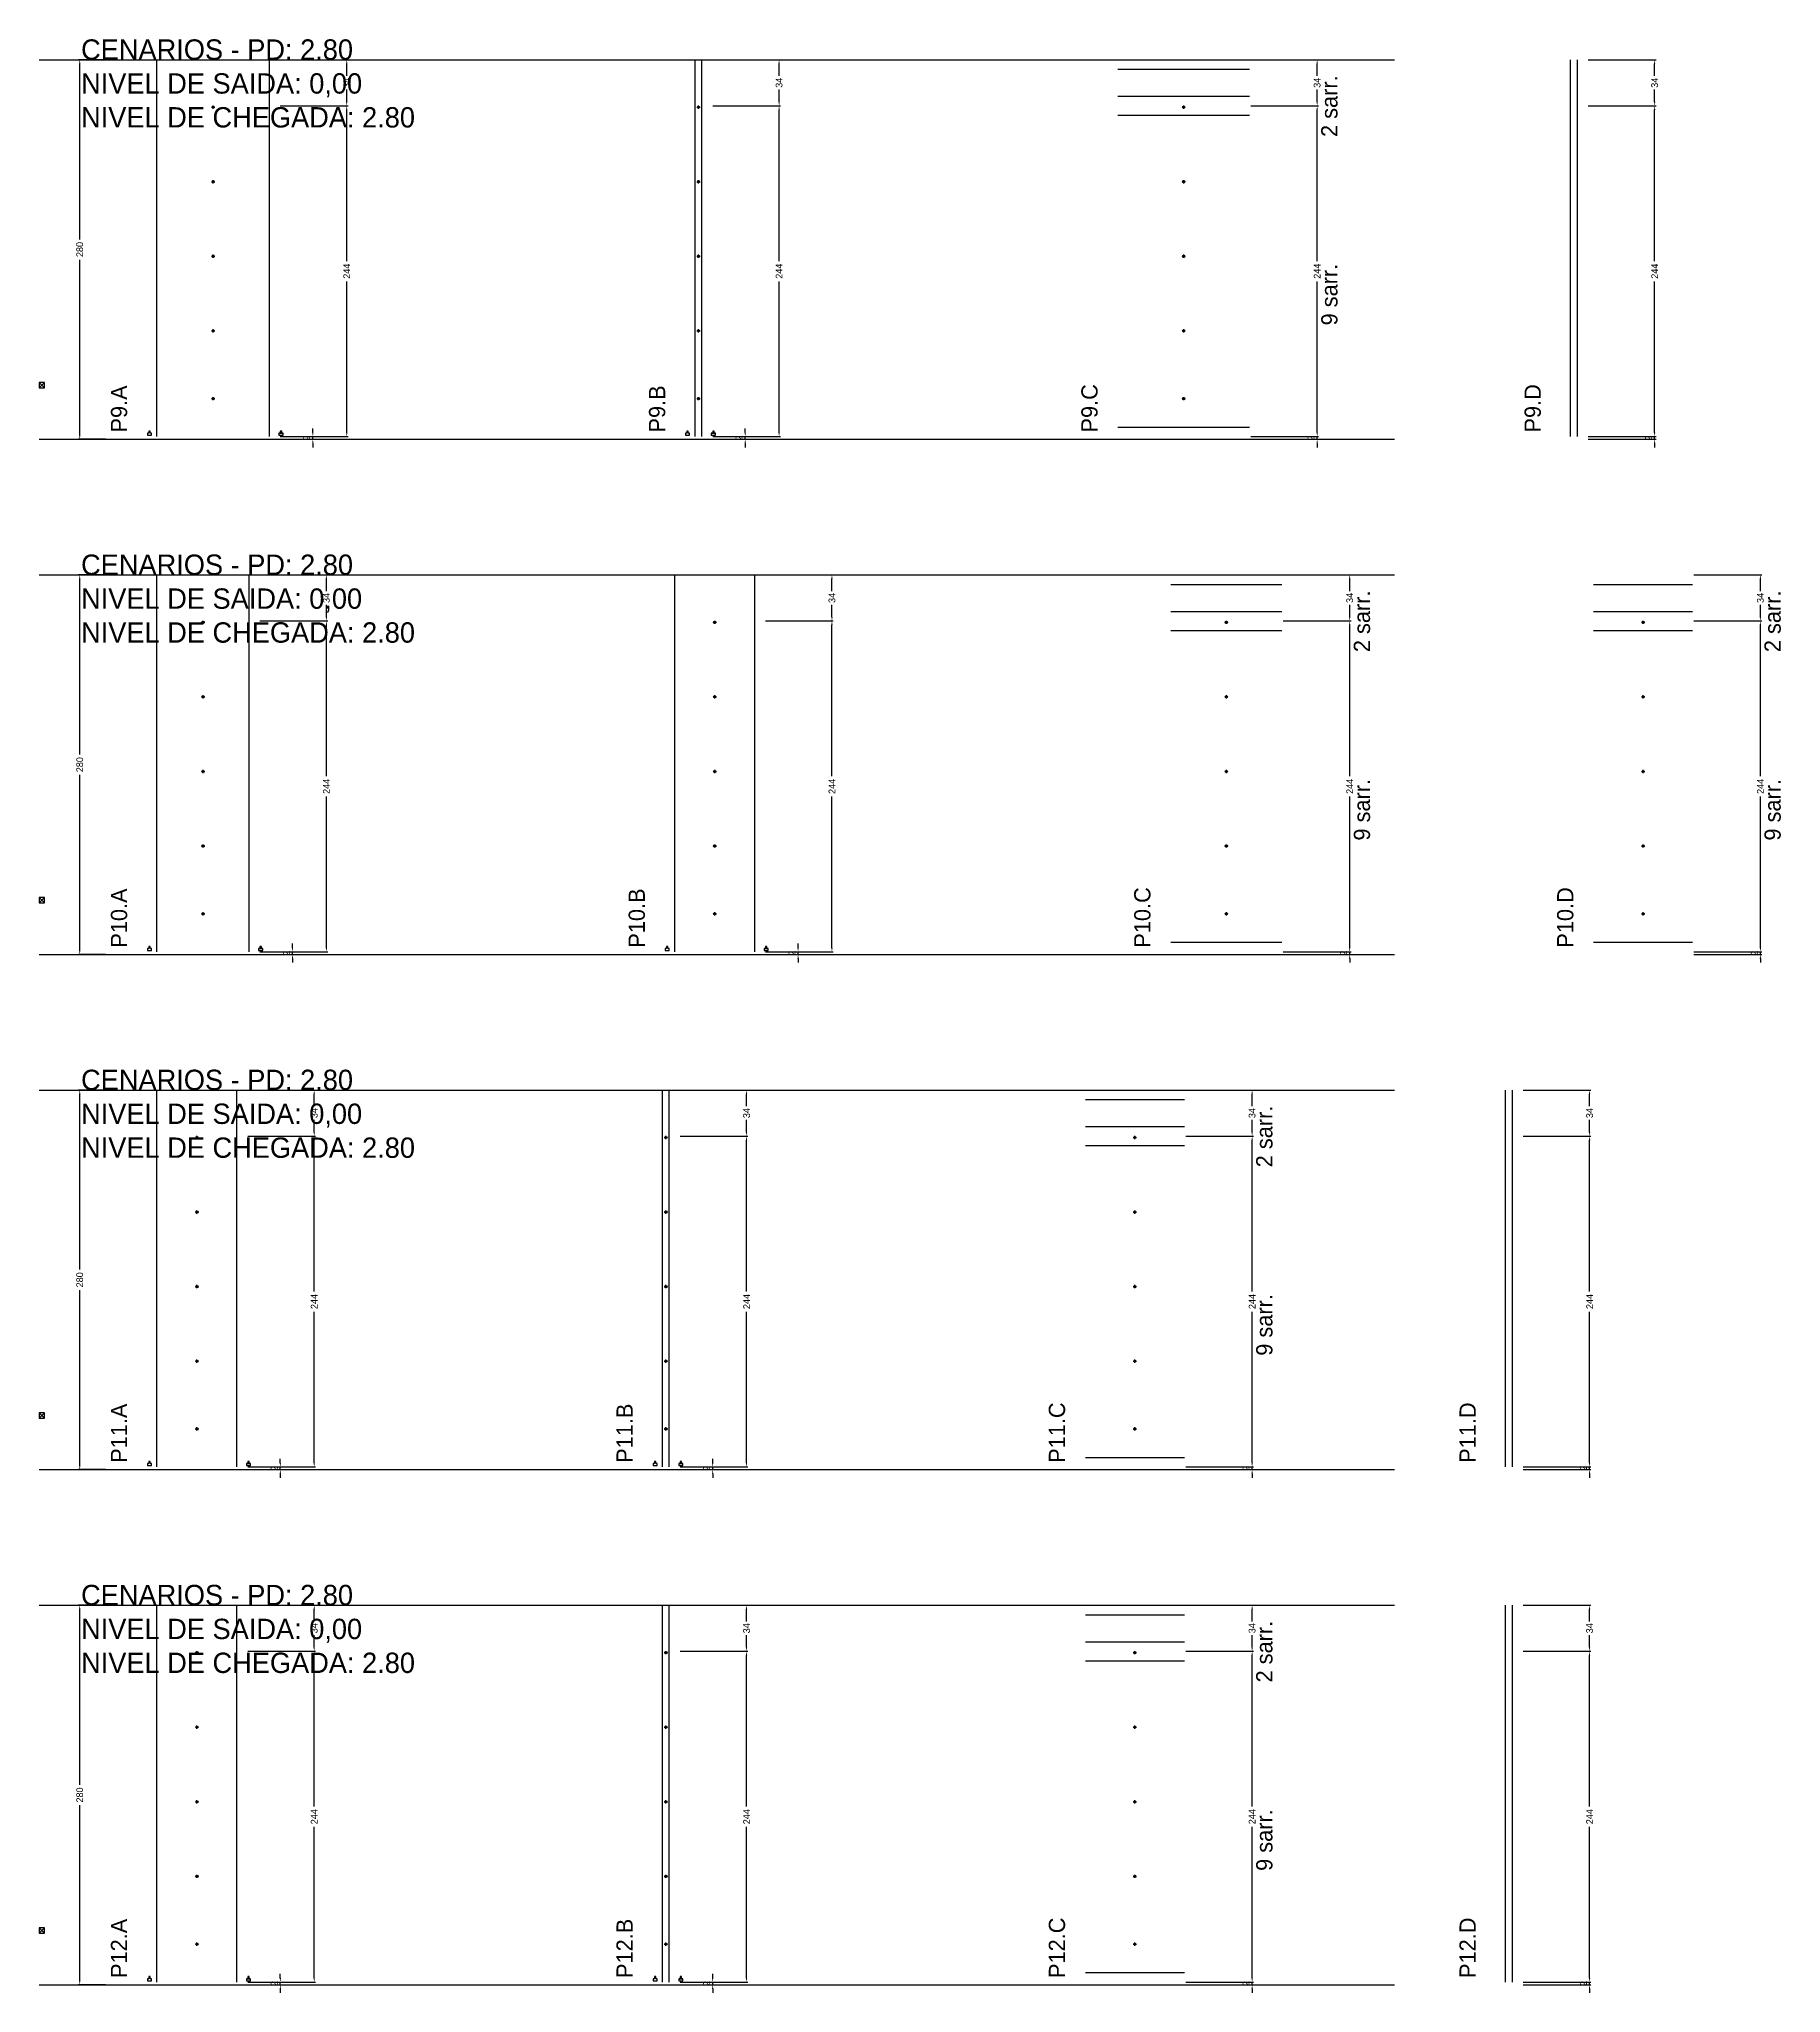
# Model space of a CAD drawing. Header units: centimetres. Extents: x -7000 to 4307, y -13306 to 295.
# Drawn here: x -7000 to -5715, y -4566 to -3125 of the extents above; entities that cross this region are included whole.
import ezdxf

# ---------------------------------------------------------------- set-up
doc = ezdxf.new("R2010")
doc.units = ezdxf.units.CM
doc.linetypes.add('DASHED', pattern=[2, -2])
for name, color, linetype in [('COTA', 241, 'Continuous'), ('COTAS FURACAO', 16, 'Continuous'), ('NOMENCLATURA', 7, 'Continuous'), ('Nível', 160, 'Continuous'), ('SARR_2.2x7', 40, 'Continuous')]:
    doc.layers.add(name, color=color, linetype=linetype)
doc.dimstyles.new('PAINEL-NOVA', dxfattribs={"dimtxt": 5, "dimasz": 3, "dimexe": 1, "dimexo": 1, "dimgap": 1, "dimtad": 1, "dimcen": 2.5, "dimazin": 3, "dimtfac": 1, "dimtmove": 0, "dimatfit": 3})

# ---------------------------------------------------------------- blocks, each defined once
blk = doc.blocks.new('_CLOSEDFILLED')
at = {"color": 0, "linetype": 'BYBLOCK'}
blk.add_solid([(-1, 0.16), (0, 0), (-1, -0.16)], dxfattribs=at)
blk = doc.blocks.new('*D273')
for p, q in [((-6951, -3140), (-6971, -3140)), ((-6970, -3272.5), (-6970, -3143)), ((-6970, -3417), (-6970, -3287.5)), ((-6951, -3420), (-6971, -3420))]:
    blk.add_line(p, q)
at = {"layer": 'Defpoints'}
for p in [(-6950, -3140), (-6970, -3420), (-6950, -3420)]:
    blk.add_point(p, dxfattribs=at)
at = {"layer": 'COTA', "xscale": 3, "yscale": 3}
for p, rotation in [((-6970, -3140), 90), ((-6970, -3420), 270)]:
    blk.add_blockref('_CLOSEDFILLED', p, dxfattribs=dict(at, rotation=rotation))
at = {"layer": 'COTA', "insert": (-6970, -3280), "char_height": 5, "attachment_point": 5, "rotation": 90}
blk.add_mtext('280', dxfattribs=at)
blk = doc.blocks.new('MULDURA')
at = {"layer": 'Paineis'}
for p, q in [((0, 0), (4, 4)), ((4, 0), (0, 4))]:
    blk.add_line(p, q, dxfattribs=at)
blk.add_lwpolyline([(0, 0), (4, 0), (4, 4), (0, 4)], close=True, dxfattribs=at)
blk = doc.blocks.new('*D275')
for p, q in [((-6822, -3174), (-6772, -3174)), ((-6773, -3288.5), (-6773, -3177)), ((-6773, -3415), (-6773, -3303.5)), ((-6822, -3418), (-6772, -3418))]:
    blk.add_line(p, q)
at = {"layer": 'Defpoints'}
for p in [(-6823, -3174), (-6823, -3418), (-6773, -3418)]:
    blk.add_point(p, dxfattribs=at)
at = {"layer": 'COTA', "xscale": 3, "yscale": 3}
for p, rotation in [((-6773, -3174), 90), ((-6773, -3418), 270)]:
    blk.add_blockref('_CLOSEDFILLED', p, dxfattribs=dict(at, rotation=rotation))
at = {"layer": 'COTA', "insert": (-6773, -3296), "char_height": 5, "attachment_point": 5, "rotation": 90}
blk.add_mtext('244', dxfattribs=at)
blk = doc.blocks.new('*D276')
for p, q in [((-6822, -3140), (-6772, -3140)), ((-6773, -3152), (-6773, -3143)), ((-6773, -3171), (-6773, -3162)), ((-6822, -3174), (-6772, -3174))]:
    blk.add_line(p, q)
at = {"layer": 'Defpoints'}
for p in [(-6823, -3140), (-6823, -3174), (-6773, -3174)]:
    blk.add_point(p, dxfattribs=at)
at = {"layer": 'COTA', "xscale": 3, "yscale": 3}
for p, rotation in [((-6773, -3140), 90), ((-6773, -3174), 270)]:
    blk.add_blockref('_CLOSEDFILLED', p, dxfattribs=dict(at, rotation=rotation))
at = {"layer": 'COTA', "insert": (-6773, -3157), "char_height": 5, "attachment_point": 5, "rotation": 90}
blk.add_mtext('34', dxfattribs=at)
blk = doc.blocks.new('SLIPTEE')
at = {"layer": 'Paineis'}
blk.add_lwpolyline([(0, 0), (3, 0), (3, 1.5), (2, 1.5), (2, 3), (1, 3), (1, 1.5), (0, 1.5)], close=True, dxfattribs=at)
blk = doc.blocks.new('SLIPTDD')
at = {"layer": 'Paineis'}
blk.add_line((0, 1.5), (3, 1.5), dxfattribs=at)
blk.add_lwpolyline([(0, 0), (3, 0), (3, 1.5), (2, 1.5), (2, 3), (1, 3), (1, 1.5), (0, 1.5)], close=True, dxfattribs=at)
blk = doc.blocks.new('furacao')
at = {"layer": 'COTAS FURACAO'}
for p, q in [((-1.2, 0), (1.2, 0)), ((0, -1.2), (0, 1.2))]:
    blk.add_line(p, q, dxfattribs=at)
blk.add_circle((0, 0), 0.8, dxfattribs=at)
blk = doc.blocks.new('*D278')
for p, q in [((-6503, -3174), (-6453, -3174)), ((-6454, -3288.5), (-6454, -3177)), ((-6454, -3415), (-6454, -3303.5)), ((-6503, -3418), (-6453, -3418))]:
    blk.add_line(p, q)
at = {"layer": 'Defpoints'}
for p in [(-6504, -3174), (-6504, -3418), (-6454, -3418)]:
    blk.add_point(p, dxfattribs=at)
at = {"layer": 'COTA', "xscale": 3, "yscale": 3}
for p, rotation in [((-6454, -3174), 90), ((-6454, -3418), 270)]:
    blk.add_blockref('_CLOSEDFILLED', p, dxfattribs=dict(at, rotation=rotation))
at = {"layer": 'COTA', "insert": (-6454, -3296), "char_height": 5, "attachment_point": 5, "rotation": 90}
blk.add_mtext('244', dxfattribs=at)
blk = doc.blocks.new('*D279')
for p, q in [((-6503, -3140), (-6453, -3140)), ((-6454, -3152), (-6454, -3143)), ((-6454, -3171), (-6454, -3162)), ((-6503, -3174), (-6453, -3174))]:
    blk.add_line(p, q)
at = {"layer": 'Defpoints'}
for p in [(-6504, -3140), (-6504, -3174), (-6454, -3174)]:
    blk.add_point(p, dxfattribs=at)
at = {"layer": 'COTA', "xscale": 3, "yscale": 3}
for p, rotation in [((-6454, -3140), 90), ((-6454, -3174), 270)]:
    blk.add_blockref('_CLOSEDFILLED', p, dxfattribs=dict(at, rotation=rotation))
at = {"layer": 'COTA', "insert": (-6454, -3157), "char_height": 5, "attachment_point": 5, "rotation": 90}
blk.add_mtext('34', dxfattribs=at)
blk = doc.blocks.new('*D281')
for p, q in [((-6106, -3174), (-6056, -3174)), ((-6057, -3288.5), (-6057, -3177)), ((-6057, -3415), (-6057, -3303.5)), ((-6106, -3418), (-6056, -3418))]:
    blk.add_line(p, q)
at = {"layer": 'Defpoints'}
for p in [(-6107, -3174), (-6107, -3418), (-6057, -3418)]:
    blk.add_point(p, dxfattribs=at)
at = {"layer": 'COTA', "xscale": 3, "yscale": 3}
for p, rotation in [((-6057, -3174), 90), ((-6057, -3418), 270)]:
    blk.add_blockref('_CLOSEDFILLED', p, dxfattribs=dict(at, rotation=rotation))
at = {"layer": 'COTA', "insert": (-6057, -3296), "char_height": 5, "attachment_point": 5, "rotation": 90}
blk.add_mtext('244', dxfattribs=at)
blk = doc.blocks.new('*D282')
for p, q in [((-6106, -3140), (-6056, -3140)), ((-6057, -3152), (-6057, -3143)), ((-6057, -3171), (-6057, -3162)), ((-6106, -3174), (-6056, -3174))]:
    blk.add_line(p, q)
at = {"layer": 'Defpoints'}
for p in [(-6107, -3140), (-6107, -3174), (-6057, -3174)]:
    blk.add_point(p, dxfattribs=at)
at = {"layer": 'COTA', "xscale": 3, "yscale": 3}
for p, rotation in [((-6057, -3140), 90), ((-6057, -3174), 270)]:
    blk.add_blockref('_CLOSEDFILLED', p, dxfattribs=dict(at, rotation=rotation))
at = {"layer": 'COTA', "insert": (-6057, -3157), "char_height": 5, "attachment_point": 5, "rotation": 90}
blk.add_mtext('34', dxfattribs=at)
blk = doc.blocks.new('*D284')
for p, q in [((-5857, -3174), (-5807, -3174)), ((-5808, -3288.5), (-5808, -3177)), ((-5808, -3415), (-5808, -3303.5)), ((-5857, -3418), (-5807, -3418))]:
    blk.add_line(p, q)
at = {"layer": 'Defpoints'}
for p in [(-5858, -3174), (-5858, -3418), (-5808, -3418)]:
    blk.add_point(p, dxfattribs=at)
at = {"layer": 'COTA', "xscale": 3, "yscale": 3}
for p, rotation in [((-5808, -3174), 90), ((-5808, -3418), 270)]:
    blk.add_blockref('_CLOSEDFILLED', p, dxfattribs=dict(at, rotation=rotation))
at = {"layer": 'COTA', "insert": (-5808, -3296), "char_height": 5, "attachment_point": 5, "rotation": 90}
blk.add_mtext('244', dxfattribs=at)
blk = doc.blocks.new('*D285')
for p, q in [((-5857, -3140), (-5807, -3140)), ((-5808, -3152), (-5808, -3143)), ((-5808, -3171), (-5808, -3162)), ((-5857, -3174), (-5807, -3174))]:
    blk.add_line(p, q)
at = {"layer": 'Defpoints'}
for p in [(-5858, -3140), (-5858, -3174), (-5808, -3174)]:
    blk.add_point(p, dxfattribs=at)
at = {"layer": 'COTA', "xscale": 3, "yscale": 3}
for p, rotation in [((-5808, -3140), 90), ((-5808, -3174), 270)]:
    blk.add_blockref('_CLOSEDFILLED', p, dxfattribs=dict(at, rotation=rotation))
at = {"layer": 'COTA', "insert": (-5808, -3157), "char_height": 5, "attachment_point": 5, "rotation": 90}
blk.add_mtext('34', dxfattribs=at)
blk = doc.blocks.new('*D307')
for p, q in [((-6951, -3520), (-6971, -3520)), ((-6970, -3652.5), (-6970, -3523)), ((-6970, -3797), (-6970, -3667.5)), ((-6951, -3800), (-6971, -3800))]:
    blk.add_line(p, q)
at = {"layer": 'Defpoints'}
for p in [(-6950, -3520), (-6970, -3800), (-6950, -3800)]:
    blk.add_point(p, dxfattribs=at)
at = {"layer": 'COTA', "xscale": 3, "yscale": 3}
for p, rotation in [((-6970, -3520), 90), ((-6970, -3800), 270)]:
    blk.add_blockref('_CLOSEDFILLED', p, dxfattribs=dict(at, rotation=rotation))
at = {"layer": 'COTA', "insert": (-6970, -3660), "char_height": 5, "attachment_point": 5, "rotation": 90}
blk.add_mtext('280', dxfattribs=at)
blk = doc.blocks.new('*D309')
for p, q in [((-6837, -3554), (-6787, -3554)), ((-6788, -3668.5), (-6788, -3557)), ((-6788, -3795), (-6788, -3683.5)), ((-6837, -3798), (-6787, -3798))]:
    blk.add_line(p, q)
at = {"layer": 'Defpoints'}
for p in [(-6838, -3554), (-6838, -3798), (-6788, -3798)]:
    blk.add_point(p, dxfattribs=at)
at = {"layer": 'COTA', "xscale": 3, "yscale": 3}
for p, rotation in [((-6788, -3554), 90), ((-6788, -3798), 270)]:
    blk.add_blockref('_CLOSEDFILLED', p, dxfattribs=dict(at, rotation=rotation))
at = {"layer": 'COTA', "insert": (-6788, -3676), "char_height": 5, "attachment_point": 5, "rotation": 90}
blk.add_mtext('244', dxfattribs=at)
blk = doc.blocks.new('*D310')
for p, q in [((-6837, -3520), (-6787, -3520)), ((-6788, -3532), (-6788, -3523)), ((-6788, -3551), (-6788, -3542)), ((-6837, -3554), (-6787, -3554))]:
    blk.add_line(p, q)
at = {"layer": 'Defpoints'}
for p in [(-6838, -3520), (-6838, -3554), (-6788, -3554)]:
    blk.add_point(p, dxfattribs=at)
at = {"layer": 'COTA', "xscale": 3, "yscale": 3}
for p, rotation in [((-6788, -3520), 90), ((-6788, -3554), 270)]:
    blk.add_blockref('_CLOSEDFILLED', p, dxfattribs=dict(at, rotation=rotation))
at = {"layer": 'COTA', "insert": (-6788, -3537), "char_height": 5, "attachment_point": 5, "rotation": 90}
blk.add_mtext('34', dxfattribs=at)
blk = doc.blocks.new('*D312')
for p, q in [((-6464, -3554), (-6414, -3554)), ((-6415, -3668.5), (-6415, -3557)), ((-6415, -3795), (-6415, -3683.5)), ((-6464, -3798), (-6414, -3798))]:
    blk.add_line(p, q)
at = {"layer": 'Defpoints'}
for p in [(-6465, -3554), (-6465, -3798), (-6415, -3798)]:
    blk.add_point(p, dxfattribs=at)
at = {"layer": 'COTA', "xscale": 3, "yscale": 3}
for p, rotation in [((-6415, -3554), 90), ((-6415, -3798), 270)]:
    blk.add_blockref('_CLOSEDFILLED', p, dxfattribs=dict(at, rotation=rotation))
at = {"layer": 'COTA', "insert": (-6415, -3676), "char_height": 5, "attachment_point": 5, "rotation": 90}
blk.add_mtext('244', dxfattribs=at)
blk = doc.blocks.new('*D313')
for p, q in [((-6464, -3520), (-6414, -3520)), ((-6415, -3532), (-6415, -3523)), ((-6415, -3551), (-6415, -3542)), ((-6464, -3554), (-6414, -3554))]:
    blk.add_line(p, q)
at = {"layer": 'Defpoints'}
for p in [(-6465, -3520), (-6465, -3554), (-6415, -3554)]:
    blk.add_point(p, dxfattribs=at)
at = {"layer": 'COTA', "xscale": 3, "yscale": 3}
for p, rotation in [((-6415, -3520), 90), ((-6415, -3554), 270)]:
    blk.add_blockref('_CLOSEDFILLED', p, dxfattribs=dict(at, rotation=rotation))
at = {"layer": 'COTA', "insert": (-6415, -3537), "char_height": 5, "attachment_point": 5, "rotation": 90}
blk.add_mtext('34', dxfattribs=at)
blk = doc.blocks.new('*D315')
for p, q in [((-6082, -3554), (-6032, -3554)), ((-6033, -3668.5), (-6033, -3557)), ((-6033, -3795), (-6033, -3683.5)), ((-6082, -3798), (-6032, -3798))]:
    blk.add_line(p, q)
at = {"layer": 'Defpoints'}
for p in [(-6083, -3554), (-6083, -3798), (-6033, -3798)]:
    blk.add_point(p, dxfattribs=at)
at = {"layer": 'COTA', "xscale": 3, "yscale": 3}
for p, rotation in [((-6033, -3554), 90), ((-6033, -3798), 270)]:
    blk.add_blockref('_CLOSEDFILLED', p, dxfattribs=dict(at, rotation=rotation))
at = {"layer": 'COTA', "insert": (-6033, -3676), "char_height": 5, "attachment_point": 5, "rotation": 90}
blk.add_mtext('244', dxfattribs=at)
blk = doc.blocks.new('*D316')
for p, q in [((-6082, -3520), (-6032, -3520)), ((-6033, -3532), (-6033, -3523)), ((-6033, -3551), (-6033, -3542)), ((-6082, -3554), (-6032, -3554))]:
    blk.add_line(p, q)
at = {"layer": 'Defpoints'}
for p in [(-6083, -3520), (-6083, -3554), (-6033, -3554)]:
    blk.add_point(p, dxfattribs=at)
at = {"layer": 'COTA', "xscale": 3, "yscale": 3}
for p, rotation in [((-6033, -3520), 90), ((-6033, -3554), 270)]:
    blk.add_blockref('_CLOSEDFILLED', p, dxfattribs=dict(at, rotation=rotation))
at = {"layer": 'COTA', "insert": (-6033, -3537), "char_height": 5, "attachment_point": 5, "rotation": 90}
blk.add_mtext('34', dxfattribs=at)
blk = doc.blocks.new('*D318')
for p, q in [((-5779, -3554), (-5729, -3554)), ((-5730, -3668.5), (-5730, -3557)), ((-5730, -3795), (-5730, -3683.5)), ((-5779, -3798), (-5729, -3798))]:
    blk.add_line(p, q)
at = {"layer": 'Defpoints'}
for p in [(-5780, -3554), (-5780, -3798), (-5730, -3798)]:
    blk.add_point(p, dxfattribs=at)
at = {"layer": 'COTA', "xscale": 3, "yscale": 3}
for p, rotation in [((-5730, -3554), 90), ((-5730, -3798), 270)]:
    blk.add_blockref('_CLOSEDFILLED', p, dxfattribs=dict(at, rotation=rotation))
at = {"layer": 'COTA', "insert": (-5730, -3676), "char_height": 5, "attachment_point": 5, "rotation": 90}
blk.add_mtext('244', dxfattribs=at)
blk = doc.blocks.new('*D319')
for p, q in [((-5779, -3520), (-5729, -3520)), ((-5730, -3532), (-5730, -3523)), ((-5730, -3551), (-5730, -3542)), ((-5779, -3554), (-5729, -3554))]:
    blk.add_line(p, q)
at = {"layer": 'Defpoints'}
for p in [(-5780, -3520), (-5780, -3554), (-5730, -3554)]:
    blk.add_point(p, dxfattribs=at)
at = {"layer": 'COTA', "xscale": 3, "yscale": 3}
for p, rotation in [((-5730, -3520), 90), ((-5730, -3554), 270)]:
    blk.add_blockref('_CLOSEDFILLED', p, dxfattribs=dict(at, rotation=rotation))
at = {"layer": 'COTA', "insert": (-5730, -3537), "char_height": 5, "attachment_point": 5, "rotation": 90}
blk.add_mtext('34', dxfattribs=at)
blk = doc.blocks.new('*D341')
for p, q in [((-6951, -3900), (-6971, -3900)), ((-6970, -4032.5), (-6970, -3903)), ((-6970, -4177), (-6970, -4047.5)), ((-6951, -4180), (-6971, -4180))]:
    blk.add_line(p, q)
at = {"layer": 'Defpoints'}
for p in [(-6950, -3900), (-6970, -4180), (-6950, -4180)]:
    blk.add_point(p, dxfattribs=at)
at = {"layer": 'COTA', "xscale": 3, "yscale": 3}
for p, rotation in [((-6970, -3900), 90), ((-6970, -4180), 270)]:
    blk.add_blockref('_CLOSEDFILLED', p, dxfattribs=dict(at, rotation=rotation))
at = {"layer": 'COTA', "insert": (-6970, -4040), "char_height": 5, "attachment_point": 5, "rotation": 90}
blk.add_mtext('280', dxfattribs=at)
blk = doc.blocks.new('*D343')
for p, q in [((-6846, -3934), (-6796, -3934)), ((-6797, -4048.5), (-6797, -3937)), ((-6797, -4175), (-6797, -4063.5)), ((-6846, -4178), (-6796, -4178))]:
    blk.add_line(p, q)
at = {"layer": 'Defpoints'}
for p in [(-6847, -3934), (-6847, -4178), (-6797, -4178)]:
    blk.add_point(p, dxfattribs=at)
at = {"layer": 'COTA', "xscale": 3, "yscale": 3}
for p, rotation in [((-6797, -3934), 90), ((-6797, -4178), 270)]:
    blk.add_blockref('_CLOSEDFILLED', p, dxfattribs=dict(at, rotation=rotation))
at = {"layer": 'COTA', "insert": (-6797, -4056), "char_height": 5, "attachment_point": 5, "rotation": 90}
blk.add_mtext('244', dxfattribs=at)
blk = doc.blocks.new('*D344')
for p, q in [((-6846, -3900), (-6796, -3900)), ((-6797, -3912), (-6797, -3903)), ((-6846, -3934), (-6796, -3934)), ((-6797, -3931), (-6797, -3922))]:
    blk.add_line(p, q)
at = {"layer": 'Defpoints'}
for p in [(-6847, -3900), (-6847, -3934), (-6797, -3934)]:
    blk.add_point(p, dxfattribs=at)
at = {"layer": 'COTA', "xscale": 3, "yscale": 3}
for p, rotation in [((-6797, -3900), 90), ((-6797, -3934), 270)]:
    blk.add_blockref('_CLOSEDFILLED', p, dxfattribs=dict(at, rotation=rotation))
at = {"layer": 'COTA', "insert": (-6797, -3917), "char_height": 5, "attachment_point": 5, "rotation": 90}
blk.add_mtext('34', dxfattribs=at)
blk = doc.blocks.new('*D346')
for p, q in [((-6527, -3934), (-6477, -3934)), ((-6478, -4048.5), (-6478, -3937)), ((-6478, -4175), (-6478, -4063.5)), ((-6527, -4178), (-6477, -4178))]:
    blk.add_line(p, q)
at = {"layer": 'Defpoints'}
for p in [(-6528, -3934), (-6528, -4178), (-6478, -4178)]:
    blk.add_point(p, dxfattribs=at)
at = {"layer": 'COTA', "xscale": 3, "yscale": 3}
for p, rotation in [((-6478, -3934), 90), ((-6478, -4178), 270)]:
    blk.add_blockref('_CLOSEDFILLED', p, dxfattribs=dict(at, rotation=rotation))
at = {"layer": 'COTA', "insert": (-6478, -4056), "char_height": 5, "attachment_point": 5, "rotation": 90}
blk.add_mtext('244', dxfattribs=at)
blk = doc.blocks.new('*D347')
for p, q in [((-6527, -3900), (-6477, -3900)), ((-6478, -3912), (-6478, -3903)), ((-6527, -3934), (-6477, -3934)), ((-6478, -3931), (-6478, -3922))]:
    blk.add_line(p, q)
at = {"layer": 'Defpoints'}
for p in [(-6528, -3900), (-6528, -3934), (-6478, -3934)]:
    blk.add_point(p, dxfattribs=at)
at = {"layer": 'COTA', "xscale": 3, "yscale": 3}
for p, rotation in [((-6478, -3900), 90), ((-6478, -3934), 270)]:
    blk.add_blockref('_CLOSEDFILLED', p, dxfattribs=dict(at, rotation=rotation))
at = {"layer": 'COTA', "insert": (-6478, -3917), "char_height": 5, "attachment_point": 5, "rotation": 90}
blk.add_mtext('34', dxfattribs=at)
blk = doc.blocks.new('*D349')
for p, q in [((-6154, -3934), (-6104, -3934)), ((-6105, -4048.5), (-6105, -3937)), ((-6105, -4175), (-6105, -4063.5)), ((-6154, -4178), (-6104, -4178))]:
    blk.add_line(p, q)
at = {"layer": 'Defpoints'}
for p in [(-6155, -3934), (-6155, -4178), (-6105, -4178)]:
    blk.add_point(p, dxfattribs=at)
at = {"layer": 'COTA', "xscale": 3, "yscale": 3}
for p, rotation in [((-6105, -3934), 90), ((-6105, -4178), 270)]:
    blk.add_blockref('_CLOSEDFILLED', p, dxfattribs=dict(at, rotation=rotation))
at = {"layer": 'COTA', "insert": (-6105, -4056), "char_height": 5, "attachment_point": 5, "rotation": 90}
blk.add_mtext('244', dxfattribs=at)
blk = doc.blocks.new('*D350')
for p, q in [((-6154, -3900), (-6104, -3900)), ((-6105, -3912), (-6105, -3903)), ((-6154, -3934), (-6104, -3934)), ((-6105, -3931), (-6105, -3922))]:
    blk.add_line(p, q)
at = {"layer": 'Defpoints'}
for p in [(-6155, -3900), (-6155, -3934), (-6105, -3934)]:
    blk.add_point(p, dxfattribs=at)
at = {"layer": 'COTA', "xscale": 3, "yscale": 3}
for p, rotation in [((-6105, -3900), 90), ((-6105, -3934), 270)]:
    blk.add_blockref('_CLOSEDFILLED', p, dxfattribs=dict(at, rotation=rotation))
at = {"layer": 'COTA', "insert": (-6105, -3917), "char_height": 5, "attachment_point": 5, "rotation": 90}
blk.add_mtext('34', dxfattribs=at)
blk = doc.blocks.new('*D352')
for p, q in [((-5905, -3934), (-5855, -3934)), ((-5856, -4048.5), (-5856, -3937)), ((-5856, -4175), (-5856, -4063.5)), ((-5905, -4178), (-5855, -4178))]:
    blk.add_line(p, q)
at = {"layer": 'Defpoints'}
for p in [(-5906, -3934), (-5906, -4178), (-5856, -4178)]:
    blk.add_point(p, dxfattribs=at)
at = {"layer": 'COTA', "xscale": 3, "yscale": 3}
for p, rotation in [((-5856, -3934), 90), ((-5856, -4178), 270)]:
    blk.add_blockref('_CLOSEDFILLED', p, dxfattribs=dict(at, rotation=rotation))
at = {"layer": 'COTA', "insert": (-5856, -4056), "char_height": 5, "attachment_point": 5, "rotation": 90}
blk.add_mtext('244', dxfattribs=at)
blk = doc.blocks.new('*D353')
for p, q in [((-5905, -3900), (-5855, -3900)), ((-5856, -3912), (-5856, -3903)), ((-5905, -3934), (-5855, -3934)), ((-5856, -3931), (-5856, -3922))]:
    blk.add_line(p, q)
at = {"layer": 'Defpoints'}
for p in [(-5906, -3900), (-5906, -3934), (-5856, -3934)]:
    blk.add_point(p, dxfattribs=at)
at = {"layer": 'COTA', "xscale": 3, "yscale": 3}
for p, rotation in [((-5856, -3900), 90), ((-5856, -3934), 270)]:
    blk.add_blockref('_CLOSEDFILLED', p, dxfattribs=dict(at, rotation=rotation))
at = {"layer": 'COTA', "insert": (-5856, -3917), "char_height": 5, "attachment_point": 5, "rotation": 90}
blk.add_mtext('34', dxfattribs=at)
blk = doc.blocks.new('*D375')
for p, q in [((-6951, -4280), (-6971, -4280)), ((-6970, -4412.5), (-6970, -4283)), ((-6970, -4557), (-6970, -4427.5)), ((-6951, -4560), (-6971, -4560))]:
    blk.add_line(p, q)
at = {"layer": 'Defpoints'}
for p in [(-6950, -4280), (-6970, -4560), (-6950, -4560)]:
    blk.add_point(p, dxfattribs=at)
at = {"layer": 'COTA', "xscale": 3, "yscale": 3}
for p, rotation in [((-6970, -4280), 90), ((-6970, -4560), 270)]:
    blk.add_blockref('_CLOSEDFILLED', p, dxfattribs=dict(at, rotation=rotation))
at = {"layer": 'COTA', "insert": (-6970, -4420), "char_height": 5, "attachment_point": 5, "rotation": 90}
blk.add_mtext('280', dxfattribs=at)
blk = doc.blocks.new('*D377')
for p, q in [((-6846, -4314), (-6796, -4314)), ((-6797, -4428.5), (-6797, -4317)), ((-6797, -4555), (-6797, -4443.5)), ((-6846, -4558), (-6796, -4558))]:
    blk.add_line(p, q)
at = {"layer": 'Defpoints'}
for p in [(-6847, -4314), (-6847, -4558), (-6797, -4558)]:
    blk.add_point(p, dxfattribs=at)
at = {"layer": 'COTA', "xscale": 3, "yscale": 3}
for p, rotation in [((-6797, -4314), 90), ((-6797, -4558), 270)]:
    blk.add_blockref('_CLOSEDFILLED', p, dxfattribs=dict(at, rotation=rotation))
at = {"layer": 'COTA', "insert": (-6797, -4436), "char_height": 5, "attachment_point": 5, "rotation": 90}
blk.add_mtext('244', dxfattribs=at)
blk = doc.blocks.new('*D378')
for p, q in [((-6846, -4280), (-6796, -4280)), ((-6797, -4292), (-6797, -4283)), ((-6797, -4311), (-6797, -4302)), ((-6846, -4314), (-6796, -4314))]:
    blk.add_line(p, q)
at = {"layer": 'Defpoints'}
for p in [(-6847, -4280), (-6847, -4314), (-6797, -4314)]:
    blk.add_point(p, dxfattribs=at)
at = {"layer": 'COTA', "xscale": 3, "yscale": 3}
for p, rotation in [((-6797, -4280), 90), ((-6797, -4314), 270)]:
    blk.add_blockref('_CLOSEDFILLED', p, dxfattribs=dict(at, rotation=rotation))
at = {"layer": 'COTA', "insert": (-6797, -4297), "char_height": 5, "attachment_point": 5, "rotation": 90}
blk.add_mtext('34', dxfattribs=at)
blk = doc.blocks.new('*D380')
for p, q in [((-6527, -4314), (-6477, -4314)), ((-6478, -4428.5), (-6478, -4317)), ((-6478, -4555), (-6478, -4443.5)), ((-6527, -4558), (-6477, -4558))]:
    blk.add_line(p, q)
at = {"layer": 'Defpoints'}
for p in [(-6528, -4314), (-6528, -4558), (-6478, -4558)]:
    blk.add_point(p, dxfattribs=at)
at = {"layer": 'COTA', "xscale": 3, "yscale": 3}
for p, rotation in [((-6478, -4314), 90), ((-6478, -4558), 270)]:
    blk.add_blockref('_CLOSEDFILLED', p, dxfattribs=dict(at, rotation=rotation))
at = {"layer": 'COTA', "insert": (-6478, -4436), "char_height": 5, "attachment_point": 5, "rotation": 90}
blk.add_mtext('244', dxfattribs=at)
blk = doc.blocks.new('*D381')
for p, q in [((-6527, -4280), (-6477, -4280)), ((-6478, -4292), (-6478, -4283)), ((-6478, -4311), (-6478, -4302)), ((-6527, -4314), (-6477, -4314))]:
    blk.add_line(p, q)
at = {"layer": 'Defpoints'}
for p in [(-6528, -4280), (-6528, -4314), (-6478, -4314)]:
    blk.add_point(p, dxfattribs=at)
at = {"layer": 'COTA', "xscale": 3, "yscale": 3}
for p, rotation in [((-6478, -4280), 90), ((-6478, -4314), 270)]:
    blk.add_blockref('_CLOSEDFILLED', p, dxfattribs=dict(at, rotation=rotation))
at = {"layer": 'COTA', "insert": (-6478, -4297), "char_height": 5, "attachment_point": 5, "rotation": 90}
blk.add_mtext('34', dxfattribs=at)
blk = doc.blocks.new('*D383')
for p, q in [((-6154, -4314), (-6104, -4314)), ((-6105, -4428.5), (-6105, -4317)), ((-6105, -4555), (-6105, -4443.5)), ((-6154, -4558), (-6104, -4558))]:
    blk.add_line(p, q)
at = {"layer": 'Defpoints'}
for p in [(-6155, -4314), (-6155, -4558), (-6105, -4558)]:
    blk.add_point(p, dxfattribs=at)
at = {"layer": 'COTA', "xscale": 3, "yscale": 3}
for p, rotation in [((-6105, -4314), 90), ((-6105, -4558), 270)]:
    blk.add_blockref('_CLOSEDFILLED', p, dxfattribs=dict(at, rotation=rotation))
at = {"layer": 'COTA', "insert": (-6105, -4436), "char_height": 5, "attachment_point": 5, "rotation": 90}
blk.add_mtext('244', dxfattribs=at)
blk = doc.blocks.new('*D384')
for p, q in [((-6154, -4280), (-6104, -4280)), ((-6105, -4292), (-6105, -4283)), ((-6105, -4311), (-6105, -4302)), ((-6154, -4314), (-6104, -4314))]:
    blk.add_line(p, q)
at = {"layer": 'Defpoints'}
for p in [(-6155, -4280), (-6155, -4314), (-6105, -4314)]:
    blk.add_point(p, dxfattribs=at)
at = {"layer": 'COTA', "xscale": 3, "yscale": 3}
for p, rotation in [((-6105, -4280), 90), ((-6105, -4314), 270)]:
    blk.add_blockref('_CLOSEDFILLED', p, dxfattribs=dict(at, rotation=rotation))
at = {"layer": 'COTA', "insert": (-6105, -4297), "char_height": 5, "attachment_point": 5, "rotation": 90}
blk.add_mtext('34', dxfattribs=at)
blk = doc.blocks.new('*D386')
for p, q in [((-5905, -4314), (-5855, -4314)), ((-5856, -4428.5), (-5856, -4317)), ((-5856, -4555), (-5856, -4443.5)), ((-5905, -4558), (-5855, -4558))]:
    blk.add_line(p, q)
at = {"layer": 'Defpoints'}
for p in [(-5906, -4314), (-5906, -4558), (-5856, -4558)]:
    blk.add_point(p, dxfattribs=at)
at = {"layer": 'COTA', "xscale": 3, "yscale": 3}
for p, rotation in [((-5856, -4314), 90), ((-5856, -4558), 270)]:
    blk.add_blockref('_CLOSEDFILLED', p, dxfattribs=dict(at, rotation=rotation))
at = {"layer": 'COTA', "insert": (-5856, -4436), "char_height": 5, "attachment_point": 5, "rotation": 90}
blk.add_mtext('244', dxfattribs=at)
blk = doc.blocks.new('*D387')
for p, q in [((-5905, -4280), (-5855, -4280)), ((-5856, -4292), (-5856, -4283)), ((-5856, -4311), (-5856, -4302)), ((-5905, -4314), (-5855, -4314))]:
    blk.add_line(p, q)
at = {"layer": 'Defpoints'}
for p in [(-5906, -4280), (-5906, -4314), (-5856, -4314)]:
    blk.add_point(p, dxfattribs=at)
at = {"layer": 'COTA', "xscale": 3, "yscale": 3}
for p, rotation in [((-5856, -4280), 90), ((-5856, -4314), 270)]:
    blk.add_blockref('_CLOSEDFILLED', p, dxfattribs=dict(at, rotation=rotation))
at = {"layer": 'COTA', "insert": (-5856, -4297), "char_height": 5, "attachment_point": 5, "rotation": 90}
blk.add_mtext('34', dxfattribs=at)

msp = doc.modelspace()

# ---------------------------------------------------------------- linework, layer by layer
at = {"layer": 'Nível', "linetype": 'DASHED'}
for points in [[(-7000, -3140), (-6000, -3140)], [(-7000, -3420), (-6000, -3420)], [(-7000, -3520), (-6000, -3520)], [(-7000, -3800), (-6000, -3800)], [(-7000, -3900), (-6000, -3900)], [(-7000, -4180), (-6000, -4180)], [(-7000, -4280), (-6000, -4280)], [(-7000, -4560), (-6000, -4560)]]:
    msp.add_lwpolyline(points, dxfattribs=at)
at = {"layer": 'SARR_2.2x7'}
for points in [[(-6913, -3174), (-6913, -3140)], [(-6830, -3174), (-6830, -3140)], [(-6516, -3174), (-6516, -3140)], [(-6511, -3174), (-6511, -3140)], [(-5870, -3174), (-5870, -3140)], [(-5865, -3174), (-5865, -3140)], [(-6204, -3147), (-6107, -3147)], [(-6204, -3167), (-6107, -3167)], [(-6204, -3181), (-6107, -3181)], [(-6204, -3411), (-6107, -3411)], [(-6913, -3554), (-6913, -3520)], [(-6845, -3554), (-6845, -3520)], [(-6531, -3554), (-6531, -3520)], [(-6472, -3554), (-6472, -3520)], [(-6165, -3527), (-6083, -3527)], [(-5853, -3527), (-5780, -3527)], [(-6165, -3547), (-6083, -3547)], [(-5853, -3547), (-5780, -3547)], [(-6165, -3561), (-6083, -3561)], [(-5853, -3561), (-5780, -3561)], [(-6165, -3791), (-6083, -3791)], [(-5853, -3791), (-5780, -3791)], [(-6913, -3934), (-6913, -3900)], [(-6854, -3934), (-6854, -3900)], [(-6540, -3934), (-6540, -3900)], [(-6535, -3934), (-6535, -3900)], [(-5918, -3934), (-5918, -3900)], [(-5913, -3934), (-5913, -3900)], [(-6228, -3907), (-6155, -3907)], [(-6228, -3927), (-6155, -3927)], [(-6228, -3941), (-6155, -3941)], [(-6228, -4171), (-6155, -4171)], [(-6913, -4314), (-6913, -4280)], [(-6854, -4314), (-6854, -4280)], [(-6540, -4314), (-6540, -4280)], [(-6535, -4314), (-6535, -4280)], [(-5918, -4314), (-5918, -4280)], [(-5913, -4314), (-5913, -4280)], [(-6228, -4287), (-6155, -4287)], [(-6228, -4307), (-6155, -4307)], [(-6228, -4321), (-6155, -4321)], [(-6228, -4551), (-6155, -4551)]]:
    msp.add_lwpolyline(points, dxfattribs=at)
at = {"layer": 'SARR_2.2x7', "linetype": 'DASHED'}
for points in [[(-6913, -3418), (-6913, -3174)], [(-6830, -3418), (-6830, -3174)], [(-6516, -3418), (-6516, -3174)], [(-6511, -3418), (-6511, -3174)], [(-5870, -3418), (-5870, -3174)], [(-5865, -3418), (-5865, -3174)], [(-6913, -3798), (-6913, -3554)], [(-6845, -3798), (-6845, -3554)], [(-6531, -3798), (-6531, -3554)], [(-6472, -3798), (-6472, -3554)], [(-6913, -4178), (-6913, -3934)], [(-6854, -4178), (-6854, -3934)], [(-6540, -4178), (-6540, -3934)], [(-6535, -4178), (-6535, -3934)], [(-5918, -4178), (-5918, -3934)], [(-5913, -4178), (-5913, -3934)], [(-6913, -4558), (-6913, -4314)], [(-6854, -4558), (-6854, -4314)], [(-6540, -4558), (-6540, -4314)], [(-6535, -4558), (-6535, -4314)], [(-5918, -4558), (-5918, -4314)], [(-5913, -4558), (-5913, -4314)]]:
    msp.add_lwpolyline(points, dxfattribs=at)

# ---------------------------------------------------------------- block references
at = {"layer": 'COTA'}
for name, p in [('furacao', (-6871.5, -3175)), ('furacao', (-6513.5, -3175)), ('furacao', (-6155.5, -3175)), ('furacao', (-6871.5, -3230)), ('furacao', (-6513.5, -3230)), ('furacao', (-6155.5, -3230)), ('furacao', (-6871.5, -3285)), ('furacao', (-6513.5, -3285)), ('furacao', (-6155.5, -3285)), ('furacao', (-6871.5, -3340)), ('furacao', (-6513.5, -3340)), ('furacao', (-6155.5, -3340)), ('MULDURA', (-7000, -3382)), ('furacao', (-6871.5, -3390)), ('furacao', (-6513.5, -3390)), ('furacao', (-6155.5, -3390)), ('SLIPTEE', (-6920, -3417)), ('SLIPTDD', (-6823, -3417)), ('SLIPTEE', (-6523, -3417)), ('SLIPTDD', (-6504, -3417)), ('furacao', (-6879, -3555)), ('furacao', (-6501.5, -3555)), ('furacao', (-6124, -3555)), ('furacao', (-5816.5, -3555)), ('furacao', (-6879, -3610)), ('furacao', (-6501.5, -3610)), ('furacao', (-6124, -3610)), ('furacao', (-5816.5, -3610)), ('furacao', (-6879, -3665)), ('furacao', (-6501.5, -3665)), ('furacao', (-6124, -3665)), ('furacao', (-5816.5, -3665)), ('furacao', (-6879, -3720)), ('furacao', (-6501.5, -3720)), ('furacao', (-6124, -3720)), ('furacao', (-5816.5, -3720)), ('MULDURA', (-7000, -3762)), ('furacao', (-6879, -3770)), ('furacao', (-6501.5, -3770)), ('furacao', (-6124, -3770)), ('furacao', (-5816.5, -3770)), ('SLIPTEE', (-6920, -3797)), ('SLIPTDD', (-6838, -3797)), ('SLIPTEE', (-6538, -3797)), ('SLIPTDD', (-6465, -3797)), ('furacao', (-6883.5, -3935)), ('furacao', (-6537.5, -3935)), ('furacao', (-6191.5, -3935)), ('furacao', (-6883.5, -3990)), ('furacao', (-6537.5, -3990)), ('furacao', (-6191.5, -3990)), ('furacao', (-6883.5, -4045)), ('furacao', (-6537.5, -4045)), ('furacao', (-6191.5, -4045)), ('furacao', (-6883.5, -4100)), ('furacao', (-6537.5, -4100)), ('furacao', (-6191.5, -4100)), ('MULDURA', (-7000, -4142)), ('furacao', (-6883.5, -4150)), ('furacao', (-6537.5, -4150)), ('furacao', (-6191.5, -4150)), ('SLIPTEE', (-6920, -4177)), ('SLIPTDD', (-6847, -4177)), ('SLIPTEE', (-6547, -4177)), ('SLIPTDD', (-6528, -4177)), ('furacao', (-6883.5, -4315)), ('furacao', (-6537.5, -4315)), ('furacao', (-6191.5, -4315)), ('furacao', (-6883.5, -4370)), ('furacao', (-6537.5, -4370)), ('furacao', (-6191.5, -4370)), ('furacao', (-6883.5, -4425)), ('furacao', (-6537.5, -4425)), ('furacao', (-6191.5, -4425)), ('furacao', (-6883.5, -4480)), ('furacao', (-6537.5, -4480)), ('furacao', (-6191.5, -4480)), ('MULDURA', (-7000, -4522)), ('furacao', (-6883.5, -4530)), ('furacao', (-6537.5, -4530)), ('furacao', (-6191.5, -4530)), ('SLIPTEE', (-6920, -4557)), ('SLIPTDD', (-6847, -4557)), ('SLIPTEE', (-6547, -4557)), ('SLIPTDD', (-6528, -4557))]:
    msp.add_blockref(name, p, dxfattribs=at)

# ---------------------------------------------------------------- texts
at = {"layer": 'NOMENCLATURA'}
for s, p in [('CENARIOS - PD: 2.80', (-6969, -3140)), ('NIVEL DE SAIDA: 0,00', (-6969, -3165)), ('NIVEL DE CHEGADA: 2.80', (-6969, -3190)), ('CENARIOS - PD: 2.80', (-6969, -3520)), ('NIVEL DE SAIDA: 0,00', (-6969, -3545)), ('NIVEL DE CHEGADA: 2.80', (-6969, -3570)), ('CENARIOS - PD: 2.80', (-6969, -3900)), ('NIVEL DE SAIDA: 0,00', (-6969, -3925)), ('NIVEL DE CHEGADA: 2.80', (-6969, -3950)), ('CENARIOS - PD: 2.80', (-6969, -4280)), ('NIVEL DE SAIDA: 0,00', (-6969, -4305)), ('NIVEL DE CHEGADA: 2.80', (-6969, -4330))]:
    msp.add_text(s, height=15, dxfattribs=at).set_placement(p)
for s, p in [('2 sarr.', (-6042, -3197)), ('9 sarr.', (-6042, -3336)), ('P9.A', (-6935, -3415)), ('P9.B', (-6538, -3415)), ('P9.C', (-6219, -3415)), ('P9.D', (-5892, -3415)), ('2 sarr.', (-6018, -3577)), ('2 sarr.', (-5715, -3577)), ('9 sarr.', (-6018, -3716)), ('9 sarr.', (-5715, -3716)), ('P10.A', (-6935, -3795)), ('P10.B', (-6553, -3795)), ('P10.C', (-6180, -3795)), ('P10.D', (-5868, -3795)), ('2 sarr.', (-6090, -3957)), ('9 sarr.', (-6090, -4096)), ('P11.A', (-6935, -4175)), ('P11.B', (-6562, -4175)), ('P11.C', (-6243, -4175)), ('P11.D', (-5940, -4175)), ('2 sarr.', (-6090, -4337)), ('9 sarr.', (-6090, -4476)), ('P12.C', (-6243, -4555)), ('P12.A', (-6935, -4555)), ('P12.B', (-6562, -4555)), ('P12.D', (-5940, -4555))]:
    msp.add_text(s, height=12, rotation=90, dxfattribs=at).set_placement(p)

# ---------------------------------------------------------------- dimensions: what is measured, and where the dimension line sits
at = {"layer": 'COTA'}
for base, p1, p2, picture, middle in [((-6970, -3420), (-6950, -3420), (-6950, -3140), '*D273', (-6970, -3280)), ((-6773, -3174), (-6823, -3174), (-6823, -3140), '*D276', (-6773, -3157)), ((-6454, -3174), (-6504, -3174), (-6504, -3140), '*D279', (-6454, -3157)), ((-6057, -3174), (-6107, -3174), (-6107, -3140), '*D282', (-6057, -3157)), ((-5808, -3174), (-5858, -3174), (-5858, -3140), '*D285', (-5808, -3157)), ((-6773, -3418), (-6823, -3418), (-6823, -3174), '*D275', (-6773, -3296)), ((-6454, -3418), (-6504, -3418), (-6504, -3174), '*D278', (-6454, -3296)), ((-6057, -3418), (-6107, -3418), (-6107, -3174), '*D281', (-6057, -3296)), ((-5808, -3418), (-5858, -3418), (-5858, -3174), '*D284', (-5808, -3296)), ((-6970, -3800), (-6950, -3800), (-6950, -3520), '*D307', (-6970, -3660)), ((-6788, -3554), (-6838, -3554), (-6838, -3520), '*D310', (-6788, -3537)), ((-6415, -3554), (-6465, -3554), (-6465, -3520), '*D313', (-6415, -3537)), ((-6033, -3554), (-6083, -3554), (-6083, -3520), '*D316', (-6033, -3537)), ((-5730, -3554), (-5780, -3554), (-5780, -3520), '*D319', (-5730, -3537)), ((-6788, -3798), (-6838, -3798), (-6838, -3554), '*D309', (-6788, -3676)), ((-6415, -3798), (-6465, -3798), (-6465, -3554), '*D312', (-6415, -3676)), ((-6033, -3798), (-6083, -3798), (-6083, -3554), '*D315', (-6033, -3676)), ((-5730, -3798), (-5780, -3798), (-5780, -3554), '*D318', (-5730, -3676)), ((-6970, -4180), (-6950, -4180), (-6950, -3900), '*D341', (-6970, -4040)), ((-6797, -3934), (-6847, -3934), (-6847, -3900), '*D344', (-6797, -3917)), ((-6478, -3934), (-6528, -3934), (-6528, -3900), '*D347', (-6478, -3917)), ((-6105, -3934), (-6155, -3934), (-6155, -3900), '*D350', (-6105, -3917)), ((-5856, -3934), (-5906, -3934), (-5906, -3900), '*D353', (-5856, -3917)), ((-6797, -4178), (-6847, -4178), (-6847, -3934), '*D343', (-6797, -4056)), ((-6478, -4178), (-6528, -4178), (-6528, -3934), '*D346', (-6478, -4056)), ((-6105, -4178), (-6155, -4178), (-6155, -3934), '*D349', (-6105, -4056)), ((-5856, -4178), (-5906, -4178), (-5906, -3934), '*D352', (-5856, -4056)), ((-6970, -4560), (-6950, -4560), (-6950, -4280), '*D375', (-6970, -4420)), ((-6797, -4314), (-6847, -4314), (-6847, -4280), '*D378', (-6797, -4297)), ((-6478, -4314), (-6528, -4314), (-6528, -4280), '*D381', (-6478, -4297)), ((-6105, -4314), (-6155, -4314), (-6155, -4280), '*D384', (-6105, -4297)), ((-5856, -4314), (-5906, -4314), (-5906, -4280), '*D387', (-5856, -4297)), ((-6797, -4558), (-6847, -4558), (-6847, -4314), '*D377', (-6797, -4436)), ((-6478, -4558), (-6528, -4558), (-6528, -4314), '*D380', (-6478, -4436)), ((-6105, -4558), (-6155, -4558), (-6155, -4314), '*D383', (-6105, -4436)), ((-5856, -4558), (-5906, -4558), (-5906, -4314), '*D386', (-5856, -4436))]:
    dim = msp.add_linear_dim(base=base, p1=p1, p2=p2, angle=90, dimstyle='PAINEL-NOVA', dxfattribs=at)
    dim.commit()
    dim.dimension.update_dxf_attribs({"geometry": picture, "text_midpoint": middle})
for base, p1, p2 in [((-6798, -3420), (-6823, -3420), (-6823, -3418)), ((-6479, -3420), (-6504, -3420), (-6504, -3418)), ((-6057, -3420), (-6107, -3420), (-6107, -3418)), ((-5808, -3420), (-5858, -3420), (-5858, -3418)), ((-6813, -3800), (-6838, -3800), (-6838, -3798)), ((-6440, -3800), (-6465, -3800), (-6465, -3798)), ((-6033, -3800), (-6083, -3800), (-6083, -3798)), ((-5730, -3800), (-5780, -3800), (-5780, -3798)), ((-6822, -4180), (-6847, -4180), (-6847, -4178)), ((-6503, -4180), (-6528, -4180), (-6528, -4178)), ((-6105, -4180), (-6155, -4180), (-6155, -4178)), ((-5856, -4180), (-5906, -4180), (-5906, -4178)), ((-6822, -4560), (-6847, -4560), (-6847, -4558)), ((-6503, -4560), (-6528, -4560), (-6528, -4558)), ((-6105, -4560), (-6155, -4560), (-6155, -4558)), ((-5856, -4560), (-5906, -4560), (-5906, -4558))]:
    msp.add_linear_dim(base=base, p1=p1, p2=p2, angle=90, dimstyle='PAINEL-NOVA', dxfattribs=at).render()

doc.saveas('drawing.dxf')
